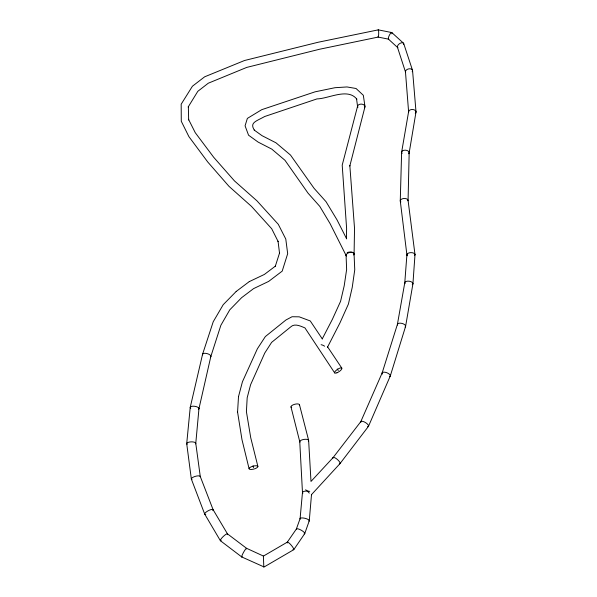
<?xml version="1.0" encoding="UTF-8"?>
<svg xmlns="http://www.w3.org/2000/svg" width="597" height="597" viewBox="0 0 597 597"><rect width="100%" height="100%" fill="white"/><g stroke="black" fill="none" stroke-linecap="round" stroke-linejoin="round"><path stroke-width="0.9" d="M354.081 254.255L354.528 228.375L349.842 165.608L349.805 166.033L364.931 106.945M346.409 238.091L346.618 228.569L342.208 165.115L357.625 106.035M408.072 200.517L409.176 152.69M400.266 200.816L401.624 152.302M249.091 468.727L241.979 439.653L237.569 412.064M238.501 396.624L242.442 381.752L257.374 348.79L265.337 336.574L285.948 319.985L292.067 316.738L299.209 316.828L310.268 320.955L322.298 338.902M237.561 412.169L238.509 396.512M412.937 283.665L414.997 254.68M406.915 254.635L404.781 282.732L397.393 324.44M309.268 520.756L311.515 494.495M300.097 518.621L302.478 492.368M195.771 443.37L198.973 408.579M186.712 443.623L190.227 407.4M263.359 556.12L287.373 542.121M409.146 152.981L415.997 112.064M401.654 152.011L408.639 111.505M405.617 326.283L412.93 283.791M188.346 106.579L188.667 119.99L188.503 119.281L195.264 132.698L213.681 157.272L234.464 180.906L256.964 200.846L278.284 224.308L285.784 239.046L287.672 253.695L282.194 271.135L268.672 281.403L253.583 288.62L241.636 297.657L229.785 309.828L220.868 325.29L210.816 356.536M198.958 408.684L210.845 356.424M190.242 407.296L202.57 354.275M390.281 375.983L405.587 326.402M382.132 372.998L397.423 324.313M202.599 354.163L213.226 321.746L223.218 304.679L236.248 291.411M304.746 533.584L309.246 520.845M300.119 518.532L296.358 529.039L287.276 542.195M368.506 426.273L390.237 376.088M360.767 421.706L382.17 372.886M327.447 347.305L339.932 322.94L348.409 304.067L352.237 287.388L354.752 269.762L354.043 253.553M322.231 338.924L332.387 319.313L340.574 301.328L344.208 285.769L346.633 269.486L346.073 255.27M188.189 106.975L197.816 91.319L208.278 83.214L246.74 67.409L319.664 49.223L378.185 37.074L388.528 39.163M293.791 549.636L304.709 533.651M340.006 463.593L368.461 426.362M333.051 457.638L360.879 421.534M311.395 494.734L339.954 463.668M333.111 457.571L310.992 481.443L308.627 440.362M249.27 281.62L264.374 274.441L275.501 266.053L275.254 266.434L279.583 252.904L279.538 253.292L278.045 241.181L278.142 241.546L271.71 228.755L251.471 206.375L228.994 186.346L207.749 162.003L188.876 136.594L181.279 121.273L181.182 104.191L192.421 86.229L204.652 76.812L244.524 60.506L318.141 42.253L378.259 29.857L391.751 32.551M236.181 291.463L249.33 281.575M293.746 549.68L263.822 567.15L263.381 556.038L246.546 548.292L227.472 533.875M241.755 556.949L263.777 566.829M220.405 540.725L241.718 556.926M391.863 32.611L403.415 43.126M388.416 39.111L397.744 47.656M356.864 99.214C347.805 87.513 328.581 98.744 317 98.901L264.74 116.49C255.747 121.497 249.262 122.601 254.598 130.527M327.365 346.499L341.812 368.118M254.546 130.415L254.195 130.064L262.038 135.676L275.978 142.81L290.5 155.056L314.097 188.346L326.044 201.704L336.992 219.823L346.678 238.897M337.253 369.013L338.253 370.521M334.693 372.916L304.94 327.902C300.425 326.052 294.522 323.081 290.635 326.969L271.613 342.38L264.762 353.036L250.598 384.722L247.18 397.751L246.412 411.699L250.74 437.773L257.904 466.481A4.552 1.5 -14.9 0 1 251.501 469.451A4.552 1.5 -14.9 0 1 251.083 466.869A4.552 1.5 -14.9 0 1 257.904 466.481M356.685 99.02L356.499 98.535L357.596 106.624M213.084 509.674L227.509 533.927M204.726 514.144L220.36 540.673M346.178 255.628L330.119 223.674L319.791 206.383L308.052 193.167L284.978 160.302L271.792 149.116L258.098 142.071L248.553 135.198L245.076 125.825L247.359 118.415L261.755 109.669L315.112 91.819L334.984 87.707L347.006 86.953L356.051 88.498L363.327 95.289L364.961 106.348M200.271 476.503L213.114 509.748M191.361 479.092L204.689 514.069M403.744 43.656L412.512 70.274M397.415 47.126L405.52 72.088M299.478 404.766L308.619 440.265M290.985 406.93L299.769 441.713M253.053 465.794L253.494 467.6M195.764 443.265L200.286 476.593M408.072 200.383L414.99 254.546M186.719 443.728L191.338 479.003M400.274 200.958L406.908 254.897M412.564 70.558L416.005 111.766M405.46 71.804L408.617 111.952M299.754 441.616L302.47 492.458M388.796 39.171A3.679 0.97 -64 0 1 389.722 34.574A3.679 0.97 -64 0 1 391.893 33.835M397.848 47.73A3.627 2.007 -35.6 0 1 400.05 43.342A3.627 2.007 -35.6 0 1 403.676 44.529M378.088 30.223A3.612 0.455 -88.8 0 1 378.685 33.395A3.612 0.455 -88.8 0 1 377.968 36.76M321.104 344.708A4.246 1.806 27.6 0 1 324.611 346.208M347.193 252.635A4.015 2.097 1.2 0 1 352.29 252.427A4.015 2.097 1.2 0 1 353.76 255.016M346.514 255.068A4.015 2.097 1.2 0 1 346.163 254.568M357.901 107.348A3.679 2.381 2.2 0 1 361.506 104.109A3.679 2.381 2.2 0 1 364.446 107.758M346.544 256.031A4.052 1.992 -14.8 0 1 349.909 252.389A4.052 1.992 -14.8 0 1 353.7 254.486M408.647 112.094A3.694 2.366 0.8 0 1 412.699 109.497A3.694 2.366 0.8 0 1 415.803 112.639M415.4 113.169A3.694 2.366 0.8 0 1 415.273 113.288M405.632 72.356A3.612 2.313 -13.7 0 1 409.273 68.789A3.612 2.313 -13.7 0 1 412.206 71.752M402.087 153.436A3.783 2.313 4.5 0 1 405.423 150.175A3.783 2.313 4.5 0 1 408.699 153.78M305.612 489.771A4.664 1.231 44.4 0 1 309.283 493.137M309.739 491.376A4.597 1.485 1.4 0 0 307.298 491.055A4.597 1.485 1.4 0 0 302.94 493.1M332.992 458.16A4.582 1.418 41.4 0 1 337.521 459.593A4.582 1.418 41.4 0 1 339.342 463.817M360.804 422.437A4.485 1.664 31.6 0 1 365.67 422.669A4.485 1.664 31.6 0 1 367.536 426.728M405.05 283.657A4.104 2.082 7.2 0 1 409.273 281.217A4.104 2.082 7.2 0 1 412.273 284.717M407.393 255.762A4.037 2.097 -1.2 0 1 410.863 252.621A4.037 2.097 -1.2 0 1 414.587 255.568M382.408 374.05A4.336 1.866 21.2 0 1 386.699 372.677A4.336 1.866 21.2 0 1 389.528 376.662M397.52 325.096A4.216 2 14 0 1 402.042 323.425A4.216 2 14 0 1 405.102 327.037M400.878 201.965A3.903 2.187 -3.4 0 1 403.341 198.555A3.903 2.187 -3.4 0 1 408.035 200.793M190.741 408.288A4.41 1.687 8.5 0 1 194.54 406.273A4.41 1.687 8.5 0 1 198.517 409.243M202.667 354.864A4.276 1.776 15.1 0 1 207.211 353.633A4.276 1.776 15.1 0 1 210.413 356.991M187.13 444.302A4.515 1.642 -2.2 0 1 191.025 441.862A4.515 1.642 -2.2 0 1 195.51 443.877M205.756 514.405A4.731 1.336 -27.9 0 1 205.659 512.495A4.731 1.336 -27.9 0 1 211.114 509.569A4.731 1.336 -27.9 0 1 212.786 510.636M192.003 479.578A4.627 1.53 -16 0 1 194.644 476.563A4.627 1.53 -16 0 1 200.279 476.697M242.166 556.71A4.933 0.664 -60.9 0 1 243.666 552.121A4.933 0.664 -60.9 0 1 246.546 548.949M221.226 540.628A4.88 1.06 -44 0 1 223.174 536.561A4.88 1.06 -44 0 1 227.375 534.666M300.007 442.078A4.478 1.59 -8.8 0 1 304.261 439.37A4.478 1.59 -8.8 0 1 308.328 440.996M300.276 519.106A4.686 1.41 13.6 0 1 304.903 518.286A4.686 1.41 13.6 0 1 308.955 521.129M287.373 542.942A4.895 1.007 49.5 0 1 291.306 545.27A4.895 1.007 49.5 0 1 292.963 549.494M291.687 407.564A4.38 1.642 -14.6 0 1 294.463 404.348A4.38 1.642 -14.6 0 1 299.373 405.311M296.44 529.532A4.754 1.298 29.1 0 1 301.284 530.226A4.754 1.298 29.1 0 1 304.134 533.875M336.954 372.789A4.291 1.395 -33.8 0 0 341.857 368.2A4.291 1.395 -33.8 0 0 335.947 370.558A4.291 1.395 -33.8 0 0 336.954 372.789"/></g></svg>
